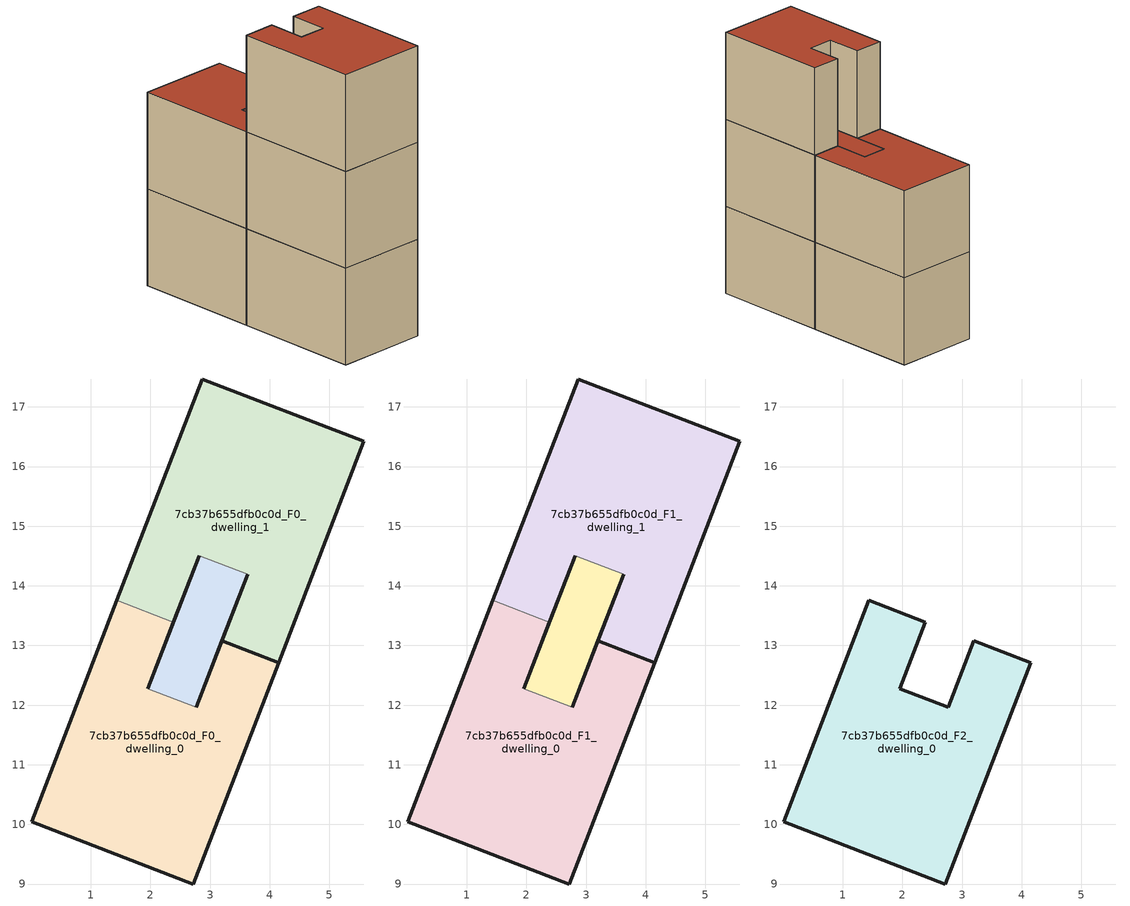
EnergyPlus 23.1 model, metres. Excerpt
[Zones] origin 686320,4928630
7cb37b655dfb0c0d_F0_dwelling_0
 floor ground (EU_floor_Construction): 2.72,9 4.15,12.71 3.2,13.08 2.77,11.96 1.96,12.28 2.39,13.39 1.44,13.76 0.01,10.04 z0
 wall outside (EU_wall_Construction): 2.39,13.39 1.96,12.28 / 2.77,11.96 3.2,13.08 4.15,12.71 2.72,9 0.01,10.04 1.44,13.76 z0:3
 wall to 7cb37b655dfb0c0d_F0_dwelling_1 (EU_wall_Construction): 1.44,13.76 2.38,13.39 z0:3
 wall to 7cb37b655dfb0c0d_F0_circulation (EU_wall_Construction): 1.96,12.28 2.77,11.96 z0:3
7cb37b655dfb0c0d_F0_dwelling_1
 floor ground (EU_floor_Construction): 4.15,12.71 5.58,16.43 2.87,17.47 1.44,13.76 2.39,13.39 2.81,14.5 3.63,14.19 3.2,13.08 z0
 wall outside (EU_wall_Construction): 2.81,14.5 2.39,13.39 / 1.44,13.76 2.87,17.47 5.58,16.43 4.15,12.71 3.2,13.08 3.63,14.19 z0:3
 wall to 7cb37b655dfb0c0d_F0_circulation (EU_wall_Construction): 3.63,14.19 2.81,14.5 z0:3
7cb37b655dfb0c0d_F0_circulation
 floor ground (EU_floor_Construction): 2.77,11.96 3.63,14.19 2.81,14.5 1.96,12.28 z0
 wall outside (EU_wall_Construction): 1.96,12.28 2.81,14.5 / 3.63,14.19 2.77,11.96 z0:3
7cb37b655dfb0c0d_F1_dwelling_0
 floor to 7cb37b655dfb0c0d_F0_dwelling_0 (EU_floor_Construction): 2.72,9 4.15,12.71 3.2,13.08 2.77,11.96 1.96,12.28 2.38,13.39 1.44,13.76 0.01,10.04 z3
 wall outside (EU_wall_Construction): 2.39,13.39 1.96,12.28 / 2.77,11.96 3.2,13.08 4.15,12.71 2.72,9 0.01,10.04 1.44,13.76 z3:6
 wall to 7cb37b655dfb0c0d_F1_dwelling_1 (EU_wall_Construction): 1.44,13.76 2.38,13.39 z3:6
 wall to 7cb37b655dfb0c0d_F1_circulation (EU_wall_Construction): 1.96,12.28 2.77,11.96 z3:6
7cb37b655dfb0c0d_F1_dwelling_1
 floor to 7cb37b655dfb0c0d_F0_dwelling_1 (EU_floor_Construction): 4.15,12.71 5.58,16.43 2.87,17.47 1.44,13.76 2.38,13.39 2.81,14.5 3.63,14.19 3.2,13.08 z3
 wall outside (EU_wall_Construction): 2.81,14.5 2.39,13.39 / 1.44,13.76 2.87,17.47 5.58,16.43 4.15,12.71 3.2,13.08 3.63,14.19 z3:6
 wall to 7cb37b655dfb0c0d_F1_circulation (EU_wall_Construction): 3.63,14.19 2.81,14.5 z3:6
 roof outside (EU_roof_Construction): 5.58,16.43 4.15,12.71 3.2,13.08 3.63,14.19 2.81,14.5 2.39,13.39 1.44,13.76 2.87,17.47 z6
7cb37b655dfb0c0d_F1_circulation
 floor to 7cb37b655dfb0c0d_F0_circulation (EU_floor_Construction): 2.77,11.96 3.63,14.19 2.81,14.5 1.96,12.28 z3
 wall outside (EU_wall_Construction): 1.96,12.28 2.81,14.5 / 3.63,14.19 2.77,11.96 z3:6
 roof outside (EU_roof_Construction): 3.63,14.19 2.77,11.96 1.96,12.28 2.81,14.5 z6
7cb37b655dfb0c0d_F2_dwelling_0
 floor to 7cb37b655dfb0c0d_F1_dwelling_0 (EU_floor_Construction): 2.72,9 4.15,12.71 3.2,13.08 2.77,11.96 1.96,12.28 2.38,13.39 1.44,13.76 0.01,10.04 z6
 wall outside (EU_wall_Construction): 0.01,10.04 1.44,13.76 2.39,13.39 1.96,12.28 2.77,11.96 3.2,13.08 4.15,12.71 2.72,9 0.01,10.04 z6:9
 roof outside (EU_roof_Construction): 4.15,12.71 2.72,9 0.01,10.04 1.44,13.76 2.39,13.39 1.96,12.28 2.77,11.96 3.2,13.08 z9
[Building]
EU S2 Campaign: North Axis=0; Terrain=City; Solar Distribution=FullExterior
[Site:Location]
Bologna: Latitude=44.5; Longitude=11.25; Time Zone=1; Elevation=37
[SizingPeriod:WeatherFileDays]
AnnualSizingPeriod: Begin Month=1; Begin Day of Month=1; End Month=12; End Day of Month=31; Day of Week for Start Day=Monday; Use Weather File Daylight Saving Period=No; Use Weather File Rain and Snow Indicators=No
[MATERIAL]
EU_InternalMass_Material: Roughness=MediumRough; Thickness=0.1; Conductivity=1; Density=1800; Specific Heat=900; Thermal Absorptance=0.9; Solar Absorptance=0.7; Visible Absorptance=0.7
[MATERIAL:NOMASS] Roughness=MediumRough; Thermal Absorptance=0.9; Solar Absorptance=0.7; Visible Absorptance=0.7
Name | Thermal Resistance
EU_wall_NoMass | 0.937881
EU_roof_NoMass | 0.548572
EU_floor_NoMass | 0.71348
[CONSTRUCTION]
EU_wall_Construction: EU_wall_NoMass
EU_roof_Construction: EU_roof_NoMass
EU_floor_Construction: EU_floor_NoMass
EU_InternalMass_Construction: EU_InternalMass_Material
[ZONE] Type=1; Multiplier=1; Ceiling Height=autocalculate; Floor Area=autocalculate; Part of Total Floor Area=Yes
Name | Volume
7cb37b655dfb0c0d_F0_dwelling_0; 7cb37b655dfb0c0d_F1_dwelling_0; 7cb37b655dfb0c0d_F2_dwelling_0 | 31.5359
7cb37b655dfb0c0d_F0_dwelling_1 | 31.5461
7cb37b655dfb0c0d_F1_dwelling_1 | 31.5447
7cb37b655dfb0c0d_F0_circulation | 6.23804
7cb37b655dfb0c0d_F1_circulation | 6.23877
[INTERNALMASS] Construction=EU_InternalMass_Construction
Name | Zone or ZoneList | Surface Area
7cb37b655dfb0c0d_F0_dwelling_0_EU_InternalMass | 7cb37b655dfb0c0d_F0_dwelling_0 | 10.5153
7cb37b655dfb0c0d_F0_dwelling_1_EU_InternalMass | 7cb37b655dfb0c0d_F0_dwelling_1 | 10.5153
7cb37b655dfb0c0d_F1_dwelling_0_EU_InternalMass | 7cb37b655dfb0c0d_F1_dwelling_0 | 10.5153
7cb37b655dfb0c0d_F1_dwelling_1_EU_InternalMass | 7cb37b655dfb0c0d_F1_dwelling_1 | 10.5153
7cb37b655dfb0c0d_F2_dwelling_0_EU_InternalMass | 7cb37b655dfb0c0d_F2_dwelling_0 | 23.1105
[OTHEREQUIPMENT] Fuel Type=Electricity; Design Level Calculation Method=Watts/Area; Power per Zone Floor Area=1; Fraction Latent=0; Fraction Radiant=0; Fraction Lost=0; Carbon Dioxide Generation Rate=0; EndUse Subcategory=EU_Step8_InternalGains
Name | Zone or ZoneList or Space or SpaceList | Schedule
EU_Step8_InternalGain_7cb37b655dfb0c0d_F0_dwelling_0_f000 | 7cb37b655dfb0c0d_F0_dwelling_0 | EU_Step8_GainSchedule_7cb37b655dfb0c0d_F0_dwelling_0_f000
EU_Step8_InternalGain_7cb37b655dfb0c0d_F0_dwelling_1_f000 | 7cb37b655dfb0c0d_F0_dwelling_1 | EU_Step8_GainSchedule_7cb37b655dfb0c0d_F0_dwelling_1_f000
EU_Step8_InternalGain_7cb37b655dfb0c0d_F1_dwelling_0_f000 | 7cb37b655dfb0c0d_F1_dwelling_0 | EU_Step8_GainSchedule_7cb37b655dfb0c0d_F1_dwelling_0_f000
EU_Step8_InternalGain_7cb37b655dfb0c0d_F1_dwelling_1_f000 | 7cb37b655dfb0c0d_F1_dwelling_1 | EU_Step8_GainSchedule_7cb37b655dfb0c0d_F1_dwelling_1_f000
EU_Step8_InternalGain_7cb37b655dfb0c0d_F2_dwelling_0_f000 | 7cb37b655dfb0c0d_F2_dwelling_0 | EU_Step8_GainSchedule_7cb37b655dfb0c0d_F2_dwelling_0_f000
[ZONEINFILTRATION:DESIGNFLOWRATE] Schedule=EU_AlwaysOn; Design Flow Rate Calculation Method=Flow/Area; Flow Rate per Floor Area=0.0005; Constant Term Coefficient=1; Temperature Term Coefficient=0; Velocity Term Coefficient=0; Velocity Squared Term Coefficient=0
Name | Zone or ZoneList or Space or SpaceList
EU_Circulation_Infiltration_7cb37b655dfb0c0d_F0_circulation | 7cb37b655dfb0c0d_F0_circulation
EU_Circulation_Infiltration_7cb37b655dfb0c0d_F1_circulation | 7cb37b655dfb0c0d_F1_circulation
[ZONEVENTILATION:DESIGNFLOWRATE] Schedule=EU_AlwaysOn; Design Flow Rate Calculation Method=AirChanges/Hour; Air Changes per Hour=0.687892; Ventilation Type=Natural; Fan Pressure Rise=0; Fan Total Efficiency=1; Constant Term Coefficient=1; Temperature Term Coefficient=0; Velocity Term Coefficient=0; Velocity Squared Term Coefficient=0; Minimum Indoor Temperature=-100; Maximum Indoor Temperature=100; Delta Temperature=-100; Minimum Outdoor Temperature=-100; Maximum Outdoor Temperature=100; Maximum Wind Speed=40
Name | Zone or ZoneList or Space or SpaceList
EU_ConstantAir_7cb37b655dfb0c0d_F0_dwelling_0 | 7cb37b655dfb0c0d_F0_dwelling_0
EU_ConstantAir_7cb37b655dfb0c0d_F0_dwelling_1 | 7cb37b655dfb0c0d_F0_dwelling_1
EU_ConstantAir_7cb37b655dfb0c0d_F1_dwelling_0 | 7cb37b655dfb0c0d_F1_dwelling_0
EU_ConstantAir_7cb37b655dfb0c0d_F1_dwelling_1 | 7cb37b655dfb0c0d_F1_dwelling_1
EU_ConstantAir_7cb37b655dfb0c0d_F2_dwelling_0 | 7cb37b655dfb0c0d_F2_dwelling_0
[HVACTEMPLATE:THERMOSTAT] Constant Heating Setpoint=20; Constant Cooling Setpoint=50
EU_HeatOnly_7cb37b655dfb0c0d_F0_dwelling_0; EU_HeatOnly_7cb37b655dfb0c0d_F0_dwelling_1; EU_HeatOnly_7cb37b655dfb0c0d_F1_dwelling_0; EU_HeatOnly_7cb37b655dfb0c0d_F1_dwelling_1; EU_HeatOnly_7cb37b655dfb0c0d_F2_dwelling_0
[HVACTEMPLATE:ZONE:IDEALLOADSAIRSYSTEM] System Availability Schedule=EU_AlwaysOn; Maximum Heating Supply Air Temperature=50; Minimum Cooling Supply Air Temperature=13; Maximum Heating Supply Air Humidity Ratio=0.0156; Minimum Cooling Supply Air Humidity Ratio=0.0077; Heating Limit=NoLimit; Cooling Limit=NoLimit; Heating Availability Schedule=EU_AlwaysOn; Cooling Availability Schedule=EU_CoolingOff; Dehumidification Control Type=ConstantSensibleHeatRatio; Cooling Sensible Heat Ratio=0.7; Dehumidification Setpoint=60; Humidification Control Type=None; Humidification Setpoint=30; Outdoor Air Method=None; Outdoor Air Flow Rate per Person=0.00944; Outdoor Air Flow Rate per Zone Floor Area=0; Outdoor Air Flow Rate per Zone=0; Demand Controlled Ventilation Type=None; Outdoor Air Economizer Type=NoEconomizer; Heat Recovery Type=None; Sensible Heat Recovery Effectiveness=0.7; Latent Heat Recovery Effectiveness=0.65
Name | Template Thermostat
7cb37b655dfb0c0d_F0_dwelling_0 | EU_HeatOnly_7cb37b655dfb0c0d_F0_dwelling_0
7cb37b655dfb0c0d_F0_dwelling_1 | EU_HeatOnly_7cb37b655dfb0c0d_F0_dwelling_1
7cb37b655dfb0c0d_F1_dwelling_0 | EU_HeatOnly_7cb37b655dfb0c0d_F1_dwelling_0
7cb37b655dfb0c0d_F1_dwelling_1 | EU_HeatOnly_7cb37b655dfb0c0d_F1_dwelling_1
7cb37b655dfb0c0d_F2_dwelling_0 | EU_HeatOnly_7cb37b655dfb0c0d_F2_dwelling_0
[SIZING:ZONE] Zone Cooling Design Supply Air Temperature Input Method=SupplyAirTemperature; Zone Cooling Design Supply Air Temperature=13; Zone Heating Design Supply Air Temperature Input Method=SupplyAirTemperature; Zone Heating Design Supply Air Temperature=50; Zone Cooling Design Supply Air Humidity Ratio=0.008; Zone Heating Design Supply Air Humidity Ratio=0.008; Cooling Design Air Flow Method=DesignDay; Cooling Design Air Flow Rate=0; Cooling Minimum Air Flow per Zone Floor Area=0.000762; Cooling Minimum Air Flow=0; Cooling Minimum Air Flow Fraction=0.2; Heating Design Air Flow Method=DesignDay; Heating Design Air Flow Rate=0; Heating Maximum Air Flow per Zone Floor Area=0.002032; Heating Maximum Air Flow=0.141576; Heating Maximum Air Flow Fraction=0.3; Account for Dedicated Outdoor Air System=No; Dedicated Outdoor Air System Control Strategy=NeutralSupplyAir; Dedicated Outdoor Air Low Setpoint Temperature for Design=autosize; Dedicated Outdoor Air High Setpoint Temperature for Design=autosize; Zone Load Sizing Method=Sensible Load Only No Latent Load; Zone Latent Cooling Design Supply Air Humidity Ratio Input Method=HumidityRatioDifference; Zone Cooling Design Supply Air Humidity Ratio Difference=0.005; Zone Latent Heating Design Supply Air Humidity Ratio Input Method=HumidityRatioDifference; Zone Humidification Design Supply Air Humidity Ratio Difference=0.005
7cb37b655dfb0c0d_F0_dwelling_0; 7cb37b655dfb0c0d_F0_dwelling_1; 7cb37b655dfb0c0d_F1_dwelling_0; 7cb37b655dfb0c0d_F1_dwelling_1; 7cb37b655dfb0c0d_F2_dwelling_0
[SCHEDULE:CONSTANT]
Name | Hourly Value
EU_AlwaysOn | 1
EU_CoolingOff | 0
[SCHEDULE:FILE] Column Number=1; Rows to Skip at Top=0; Number of Hours of Data=8760; Column Separator=Comma; Interpolate to Timestep=No; Minutes per Item=60; Adjust Schedule for Daylight Savings=Yes
Name | File
EU_Step8_GainSchedule_7cb37b655dfb0c0d_F0_dwelling_0_f000 | ../../schedules/7cb37b655dfb0c0d/7cb37b655dfb0c0d_F0_dwelling_0_f000_gain.csv
EU_Step8_GainSchedule_7cb37b655dfb0c0d_F0_dwelling_1_f000 | ../../schedules/7cb37b655dfb0c0d/7cb37b655dfb0c0d_F0_dwelling_1_f000_gain.csv
EU_Step8_GainSchedule_7cb37b655dfb0c0d_F1_dwelling_0_f000 | ../../schedules/7cb37b655dfb0c0d/7cb37b655dfb0c0d_F1_dwelling_0_f000_gain.csv
EU_Step8_GainSchedule_7cb37b655dfb0c0d_F1_dwelling_1_f000 | ../../schedules/7cb37b655dfb0c0d/7cb37b655dfb0c0d_F1_dwelling_1_f000_gain.csv
EU_Step8_GainSchedule_7cb37b655dfb0c0d_F2_dwelling_0_f000 | ../../schedules/7cb37b655dfb0c0d/7cb37b655dfb0c0d_F2_dwelling_0_f000_gain.csv
